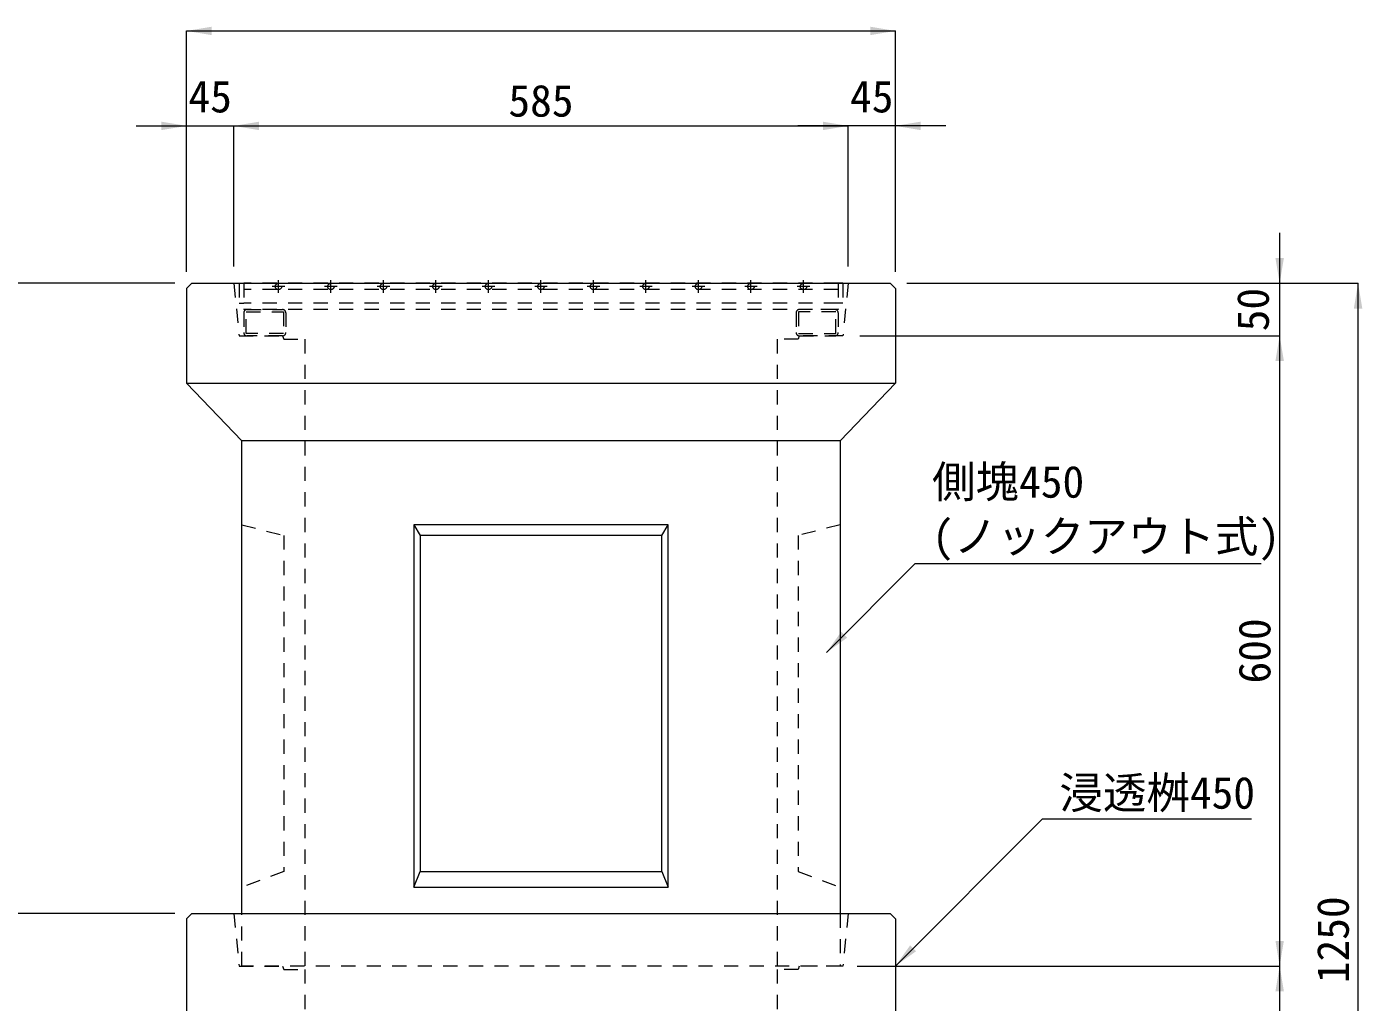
# Model space of a CAD drawing. Units: millimetres at full size; some dimension numbers follow another scale. Extents: x 40781 to 122968, y -21714 to -2620.
# Drawn here: x 107579 to 108851, y -11578 to -10649 of the extents above; entities that cross this region are included whole.
import ezdxf
from ezdxf.enums import TextEntityAlignment as Align

# ---------------------------------------------------------------- set-up
doc = ezdxf.new("R2010")
doc.units = ezdxf.units.MM
doc.header["$LTSCALE"] = 18
for name, pattern in [('CHAIN', [18.5, 12, -1.5, 3.5, -1.5]), ('USER1', [1.35, 0.75, -0.6]), ('USER2', [1.35, 0.75, -0.6])]:
    doc.linetypes.add(name, pattern=pattern)
for name, color, linetype, lineweight in [('Center', 1, 'CHAIN', 5), ('グレーチング', 7, 'USER1', 9), ('寸法線', 7, 'Continuous', 9), ('嵩上断面', 112, 'USER1', 9), ('本体', 2, 'Continuous', 13)]:
    doc.layers.add(name, color=color, linetype=linetype, lineweight=lineweight)
doc.styles.add('ＭＳ ゴシック', font='')
doc.styles.get('ＭＳ ゴシック').set_extended_font_data('MS Gothic')

# ---------------------------------------------------------------- blocks, each defined once
blk = doc.blocks.new('filled_arrow')
at = {"color": 0, "linetype": 'Continuous', "lineweight": -2}
blk.add_solid([(7.5, 1.25), (0, 0), (7.5, -1.25)], dxfattribs=at)

msp = doc.modelspace()

# ---------------------------------------------------------------- linework, layer by layer
at = {"layer": 'Center'}
for p, q in [((107825.17, -10896.62), (107813.17, -10896.62)), ((107819.17, -10902.62), (107819.17, -10890.62)), ((107875.17, -10896.62), (107863.17, -10896.62)), ((107869.17, -10902.62), (107869.17, -10890.62)), ((107925.17, -10896.62), (107913.17, -10896.62)), ((107919.17, -10902.62), (107919.17, -10890.62)), ((107975.17, -10896.62), (107963.17, -10896.62)), ((107969.17, -10902.62), (107969.17, -10890.62)), ((108025.17, -10896.62), (108013.17, -10896.62)), ((108019.17, -10902.62), (108019.17, -10890.62)), ((108075.17, -10896.62), (108063.17, -10896.62)), ((108069.17, -10902.62), (108069.17, -10890.62)), ((108125.17, -10896.62), (108113.17, -10896.62)), ((108119.17, -10902.62), (108119.17, -10890.62)), ((108175.17, -10896.62), (108163.17, -10896.62)), ((108169.17, -10902.62), (108169.17, -10890.62)), ((108225.17, -10896.62), (108213.17, -10896.62)), ((108219.17, -10902.62), (108219.17, -10890.62)), ((108275.17, -10896.62), (108263.17, -10896.62)), ((108269.17, -10902.62), (108269.17, -10890.62)), ((108325.17, -10896.62), (108313.17, -10896.62)), ((108319.17, -10902.62), (108319.17, -10890.62))]:
    msp.add_line(p, q, dxfattribs=at)
at = {"layer": 'グレーチング'}
for p, q in [((107781.67, -10893.62), (107786.17, -10893.62)), ((107781.67, -10893.62), (107781.67, -10912.62)), ((107786.17, -10893.62), (107786.17, -10918.62)), ((108352.17, -10893.62), (107786.17, -10893.62)), ((108352.17, -10893.62), (108352.17, -10918.62)), ((108356.67, -10893.62), (108352.17, -10893.62)), ((108356.67, -10893.62), (108356.67, -10912.62)), ((108352.17, -10899.62), (107786.17, -10899.62)), ((107781.67, -10912.62), (107786.17, -10912.62)), ((108352.17, -10912.62), (107786.17, -10912.62)), ((108352.17, -10918.62), (107786.17, -10918.62)), ((108356.67, -10912.62), (108352.17, -10912.62))]:
    msp.add_line(p, q, dxfattribs=at)
for centre in [(107819.17, -10896.62), (107869.17, -10896.62), (107919.17, -10896.62), (107969.17, -10896.62), (108019.17, -10896.62), (108069.17, -10896.62), (108119.17, -10896.62), (108169.17, -10896.62), (108219.17, -10896.62), (108269.17, -10896.62), (108319.17, -10896.62)]:
    msp.add_circle(centre, 3, dxfattribs=at)
at = {"layer": '寸法線'}
for p, q in [((107731.67, -10653.35), (108406.67, -10653.35)), ((107731.67, -10882.62), (107731.67, -10653.35)), ((108406.67, -10882.62), (108406.67, -10653.35)), ((107683.67, -10743.77), (107824.67, -10743.77)), ((107731.67, -10882.62), (107731.67, -10743.77)), ((107776.67, -10877.62), (107776.67, -10743.77)), ((107776.67, -10743.77), (108361.67, -10743.77)), ((107776.67, -10877.62), (107776.67, -10743.77)), ((108454.67, -10743.77), (108313.67, -10743.77)), ((108361.67, -10877.62), (108361.67, -10743.77)), ((108361.67, -10877.62), (108361.67, -10743.77)), ((108406.67, -10882.62), (108406.67, -10743.77)), ((108772.6, -10845.62), (108772.6, -10991.61)), ((107720.67, -10893.62), (107159.34, -10893.62)), ((107720.67, -10893.62), (107264.28, -10893.62)), ((107720.67, -10893.62), (107391.55, -10893.62)), ((108417.67, -10893.62), (108772.6, -10893.62)), ((108417.67, -10893.62), (108847.28, -10893.62)), ((108847.28, -12143.62), (108847.28, -10893.62)), ((108372.66, -10943.61), (108772.6, -10943.61)), ((108372.66, -10943.61), (108772.6, -10943.61)), ((108772.6, -10943.61), (108772.6, -11543.62)), ((107720.67, -11493.62), (107391.55, -11493.62)), ((107720.67, -11493.62), (107391.55, -11493.62)), ((108370.17, -11543.62), (108772.6, -11543.62)), ((108372.66, -11543.61), (108772.6, -11543.61)), ((108772.6, -11543.61), (108772.6, -12143.62))]:
    msp.add_line(p, q, dxfattribs=at)
for points in [[(108341.02, -11245.12), (108425.59, -11160.54), (108754.93, -11160.54)], [(108406.67, -11543.61), (108546.82, -11403.46), (108745.72, -11403.46)]]:
    msp.add_lwpolyline(points, dxfattribs=at)
at = {"layer": '嵩上断面'}
for p, q in [((107786.17, -10921.62), (107786.17, -10940.62)), ((107789.17, -10918.62), (107823.17, -10918.62)), ((107826.17, -10921.62), (107826.17, -10940.62)), ((108312.17, -10921.62), (108312.17, -10940.62)), ((108349.17, -10918.62), (108315.17, -10918.62)), ((108352.17, -10921.62), (108352.17, -10940.62)), ((107823.17, -10943.62), (107789.17, -10943.62)), ((108315.17, -10943.62), (108349.17, -10943.62))]:
    msp.add_line(p, q, dxfattribs=at)
for points in [[(107823.87, -10920.92), (107823.87, -10941.32), (107788.47, -10941.32), (107788.47, -10920.92)], [(108314.47, -10920.92), (108314.47, -10941.32), (108349.87, -10941.32), (108349.87, -10920.92)]]:
    msp.add_lwpolyline(points, close=True, dxfattribs=at)
for centre, start, end in [((107789.17, -10921.62), 90, 180), ((107823.17, -10921.62), 0, 90), ((108315.17, -10921.62), 90, 180), ((108349.17, -10921.62), 0, 90), ((107789.17, -10940.62), 180, 270), ((107823.17, -10940.62), 270, 0), ((108315.17, -10940.62), 180, 270), ((108349.17, -10940.62), 270, 0)]:
    msp.add_arc(centre, 3, start, end, dxfattribs=at)
at = {"layer": '本体'}
for p, q in [((107731.67, -10898.62), (107736.67, -10893.62)), ((107731.67, -10898.62), (107731.67, -10988.62)), ((107736.67, -10893.62), (108401.67, -10893.62)), ((108401.67, -10893.62), (108406.67, -10898.62)), ((108406.67, -10898.62), (108406.67, -10988.62)), ((107731.67, -11498.62), (107736.67, -11493.62)), ((107736.67, -11493.62), (108401.67, -11493.62)), ((108401.67, -11493.62), (108406.67, -11498.62)), ((107731.67, -11498.62), (107731.67, -11588.62)), ((108406.67, -11498.62), (108406.67, -11588.62))]:
    msp.add_line(p, q, dxfattribs=at)
at = {"layer": '本体', "linetype": 'USER2'}
for p, q in [((107776.67, -10893.62), (107781.67, -10943.62)), ((108361.67, -10893.62), (108356.66, -10943.61)), ((107781.67, -10943.62), (107823.17, -10943.62)), ((107823.17, -10943.62), (107824.17, -10946.82)), ((107824.17, -10946.82), (107844.17, -10946.82)), ((107844.17, -10946.82), (107844.17, -11543.62)), ((108314.16, -10946.82), (108294.17, -10946.83)), ((108294.17, -10946.83), (108294.17, -11543.62)), ((108315.16, -10943.62), (108314.16, -10946.82)), ((108356.66, -10943.61), (108315.16, -10943.62)), ((107776.67, -11493.62), (107781.67, -11543.62)), ((108361.67, -11493.62), (108356.66, -11543.61)), ((107781.67, -11543.62), (107823.17, -11543.62)), ((107823.17, -11543.62), (107824.17, -11546.82)), ((107824.17, -11546.82), (107844.17, -11546.82)), ((107844.17, -11546.82), (107844.17, -12143.62)), ((108314.16, -11546.82), (108294.17, -11546.83)), ((108294.17, -11546.83), (108294.17, -12143.62)), ((108315.16, -11543.62), (108314.16, -11546.82)), ((108356.66, -11543.61), (108315.16, -11543.62))]:
    msp.add_line(p, q, dxfattribs=at)
at = {"layer": '本体', "lineweight": 9}
for p, q in [((107731.67, -10988.62), (108406.67, -10988.62)), ((108354.17, -11043.62), (107784.17, -11043.62))]:
    msp.add_line(p, q, dxfattribs=at)
at = {"layer": '本体', "linetype": 'USER2', "lineweight": 9}
for p, q in [((107784.17, -11123.62), (107824.17, -11133.62)), ((108354.17, -11123.62), (108314.17, -11133.62)), ((107824.17, -11133.62), (107824.17, -11453.62)), ((108314.17, -11133.62), (108314.17, -11453.62)), ((107824.17, -11453.62), (107784.17, -11468.62)), ((108314.17, -11453.62), (108354.17, -11468.62)), ((107784.17, -11543.62), (107784.17, -11493.62)), ((108354.17, -11493.62), (108354.17, -11543.62)), ((108354.17, -11543.62), (107784.17, -11543.62))]:
    msp.add_line(p, q, dxfattribs=at)
at = {"layer": '本体', "lineweight": 5}
for p, q in [((107948.17, -11123.62), (107954.17, -11133.62)), ((108184.17, -11133.62), (108190.17, -11123.62)), ((107948.17, -11468.62), (107954.17, -11453.62)), ((108184.17, -11453.62), (108190.17, -11468.62))]:
    msp.add_line(p, q, dxfattribs=at)
at = {"layer": '本体'}
for points in [[(107784.17, -11493.62), (107784.17, -11043.62), (107731.67, -10988.62)], [(108406.67, -10988.62), (108354.17, -11043.62), (108354.17, -11493.62)]]:
    msp.add_lwpolyline(points, dxfattribs=at)
at = {"layer": '本体', "lineweight": 5}
for points in [[(107948.17, -11468.62), (108190.17, -11468.62), (108190.17, -11123.62), (107948.17, -11123.62)], [(107954.17, -11453.62), (108184.17, -11453.62), (108184.17, -11133.62), (107954.17, -11133.62)]]:
    msp.add_lwpolyline(points, close=True, dxfattribs=at)

# ---------------------------------------------------------------- block references
at = {"layer": '寸法線', "xscale": 3.2, "yscale": 3.2}
for p in [(107731.67, -10653.35), (107776.67, -10743.77), (107776.67, -10743.77), (108406.67, -10743.77)]:
    msp.add_blockref('filled_arrow', p, dxfattribs=at)
for p, rotation in [((108406.67, -10653.35), 180), ((107731.67, -10743.77), 180), ((108361.67, -10743.77), 180), ((108361.67, -10743.77), 180), ((108772.6, -10893.62), 90), ((108847.28, -10893.62), 270), ((108772.6, -10943.61), 270), ((108772.6, -10943.61), 270), ((108341.02, -11245.12), 45), ((108772.6, -11543.62), 90), ((108406.67, -11543.61), 45), ((108772.6, -11543.61), 270)]:
    msp.add_blockref('filled_arrow', p, dxfattribs=dict(at, rotation=rotation))

# ---------------------------------------------------------------- texts
at = {"layer": '寸法線', "style": 'ＭＳ ゴシック'}
for s, p in [('45', (107754.17, -10715.77)), ('585', (108069.17, -10719.77)), ('45', (108384.17, -10715.77))]:
    msp.add_text(s, height=30.38, dxfattribs=at).set_placement(p, align=Align.MIDDLE_CENTER)
for s, p in [('50', (108747.12, -10918.64)), ('600', (108748.6, -11243.61)), ('1250', (108823.28, -11518.62))]:
    msp.add_text(s, height=30.38, rotation=90, dxfattribs=at).set_placement(p, align=Align.MIDDLE_CENTER)
for s, p in [('側塊450', (108441.59, -11106.84)), ('(ノックアウト式)', (108441.59, -11158.84))]:
    msp.add_text(s, height=30.38, dxfattribs=at).set_placement(p, align=Align.BOTTOM_LEFT)
msp.add_text('浸透桝450', height=30.38, dxfattribs=at).set_placement((108562.82, -11363.44), align=Align.TOP_LEFT)

doc.saveas('drawing.dxf')
